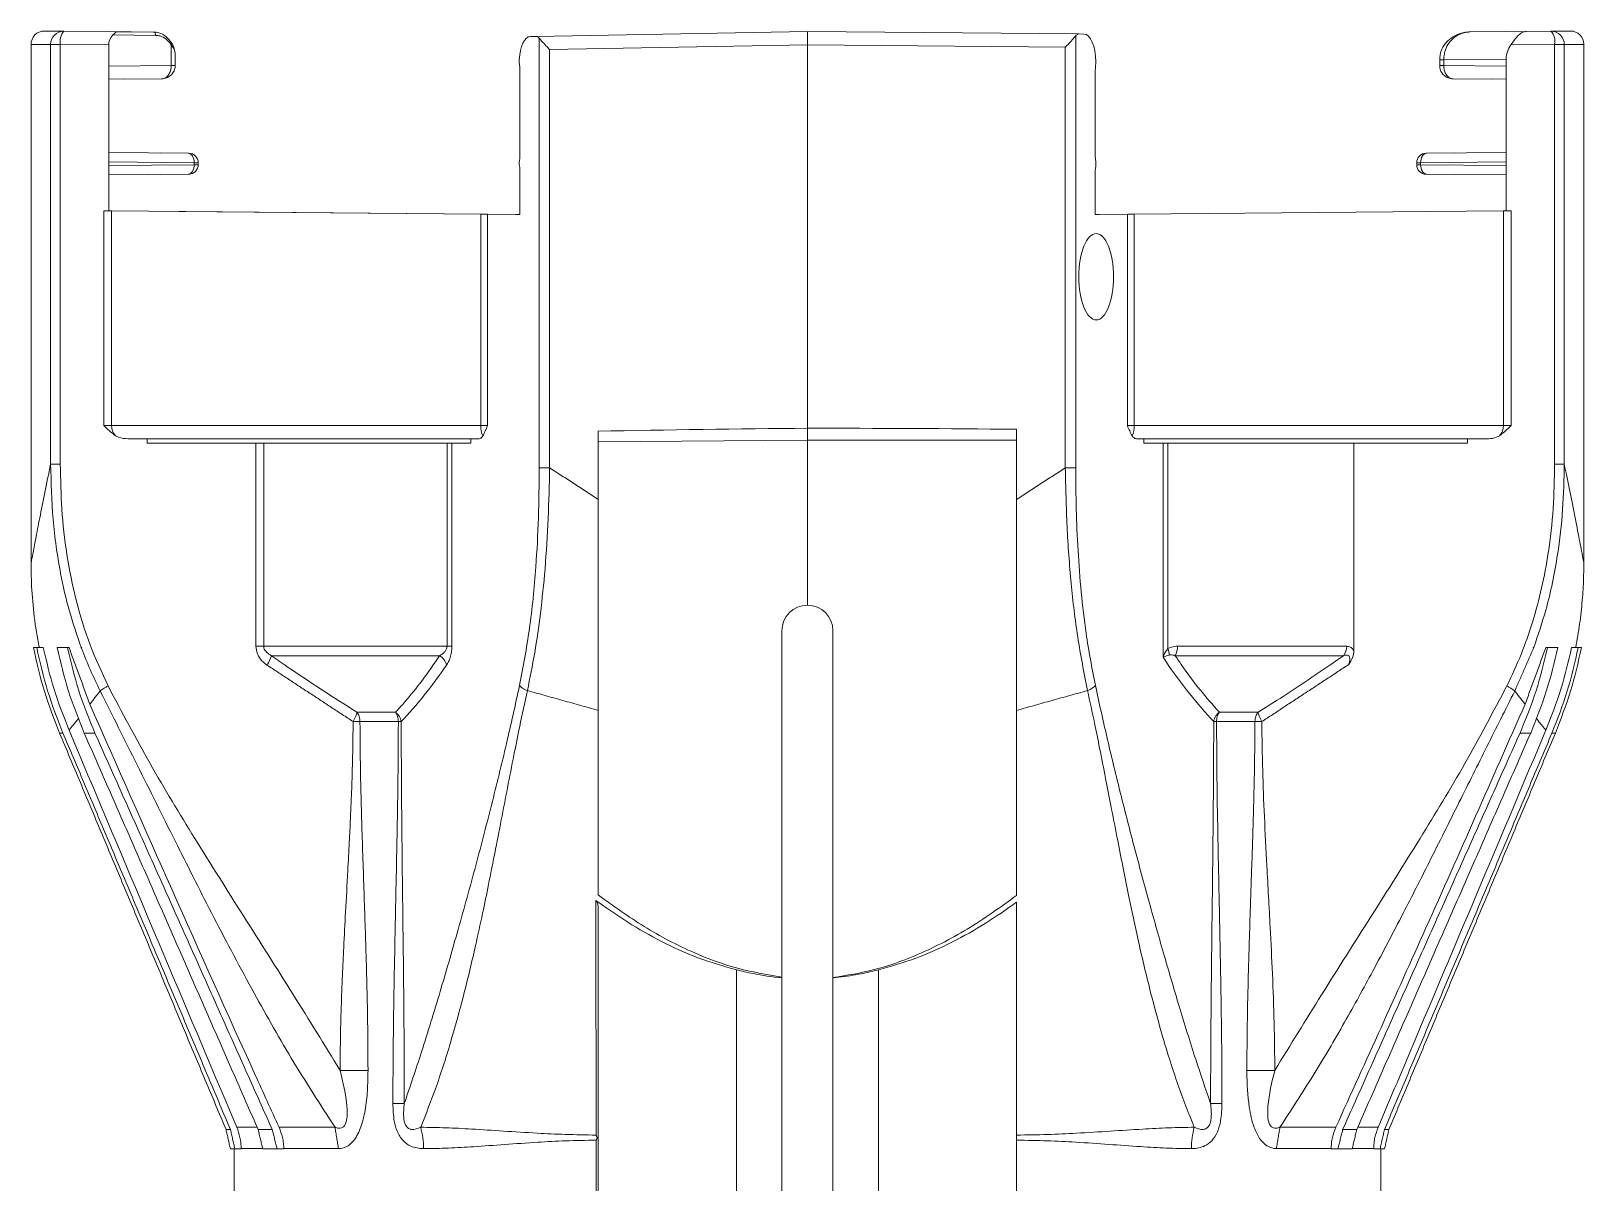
# Model space of a CAD drawing. Extents: x 12.1 to 108.7, y 1 to 80.4.
# Drawn here: x 44.21 to 51.21, y 15.17 to 20.36 of the extents above; entities that cross this region are included whole.
import ezdxf

# ---------------------------------------------------------------- set-up
doc = ezdxf.new("R2010")
doc.units = 0
doc.header["$MEASUREMENT"] = 0
doc.linetypes.add('SLD-Solid', pattern=[0])
doc.layers.add('OBJECT', color=7, linetype='CONTINUOUS')

msp = doc.modelspace()

# ---------------------------------------------------------------- linework, layer by layer
at = {"layer": 'OBJECT', "linetype": 'SLD-Solid', "lineweight": 15}
for p, q in [((44.2952, 20.3031), (44.2068, 20.3038)), ((44.2673, 20.3638), (44.355, 20.363)), ((44.3387, 20.3031), (44.2952, 20.3031)), ((44.2952, 18.4114), (44.2952, 20.3031)), ((44.3387, 18.4114), (44.3387, 20.3031)), ((44.5568, 20.3011), (44.3387, 20.3031)), ((44.355, 20.363), (44.5958, 20.3609)), ((44.5568, 20.3011), (44.5568, 20.206)), ((44.5579, 20.3613), (44.759, 20.3595)), ((44.7685, 20.3445), (44.5761, 20.3462)), ((44.5958, 20.3609), (44.759, 20.3595)), ((44.8387, 20.2084), (44.8387, 20.302)), ((46.4577, 20.3395), (46.4844, 20.34)), ((46.4844, 20.34), (47.7068, 20.3613)), ((46.4975, 18.3948), (46.4975, 20.332)), ((47.7068, 20.3013), (46.5445, 20.2811)), ((47.7068, 20.3613), (48.9293, 20.3506)), ((48.8692, 20.2912), (47.7068, 20.3013)), ((47.7068, 20.3013), (47.7068, 20.3013)), ((47.7068, 20.3013), (47.7068, 19.4862)), ((48.9161, 18.3948), (48.9161, 20.3425)), ((48.9293, 20.3506), (48.9534, 20.3504)), ((50.6936, 20.3599), (50.9467, 20.3621)), ((50.6936, 20.3599), (50.8557, 20.3613)), ((51.075, 20.3031), (50.8778, 20.3013)), ((50.9467, 20.3621), (51.0586, 20.363)), ((51.0586, 20.363), (51.1463, 20.3638)), ((51.075, 18.4114), (51.075, 20.3031)), ((51.1185, 20.3031), (51.075, 20.3031)), ((51.2068, 20.3038), (51.1185, 20.3031)), ((51.1185, 18.4114), (51.1185, 20.3031)), ((46.5445, 18.3948), (46.5445, 20.2811)), ((48.8692, 18.3948), (48.8692, 20.2912)), ((50.575, 20.2345), (50.5569, 20.2345)), ((50.5597, 20.2345), (50.5597, 20.2347)), ((50.8568, 20.237), (50.575, 20.2345)), ((50.575, 20.2084), (50.575, 20.2345)), ((50.8568, 20.237), (50.8568, 20.206)), ((44.5568, 20.206), (44.8387, 20.2084)), ((44.5568, 20.206), (44.5568, 19.5528)), ((44.8387, 20.2084), (44.8568, 20.2084)), ((46.4104, 19.786), (46.4104, 20.2008)), ((49.0033, 20.1889), (49.0033, 19.7972)), ((49.0061, 20.2258), (49.0061, 20.2165)), ((50.5569, 20.2084), (50.575, 20.2084)), ((50.575, 20.2084), (50.8568, 20.206)), ((50.8568, 20.206), (50.8568, 19.5528)), ((44.7955, 20.1484), (44.5568, 20.1463)), ((44.7955, 20.1484), (44.6223, 20.1469)), ((50.8568, 20.1463), (50.6181, 20.1484)), ((50.7913, 20.1469), (50.6181, 20.1484)), ((44.5568, 19.8163), (44.9154, 19.8132)), ((44.9175, 19.8131), (44.7892, 19.8143)), ((44.9154, 19.8132), (44.9179, 19.8131)), ((50.4958, 19.8131), (50.4983, 19.8132)), ((50.4983, 19.8132), (50.8568, 19.8163)), ((50.4983, 19.8132), (50.6244, 19.8143)), ((44.9426, 19.7702), (44.5568, 19.7735)), ((44.5568, 19.758), (44.9426, 19.7614)), ((44.9426, 19.7702), (44.9426, 19.7614)), ((44.9605, 19.7701), (44.9426, 19.7702)), ((44.9426, 19.7614), (44.9605, 19.7614)), ((46.4075, 19.7682), (46.4075, 19.7651)), ((46.4104, 19.7473), (46.4104, 19.5366)), ((49.0061, 19.7794), (49.0061, 19.754)), ((50.471, 19.7702), (50.4532, 19.7701)), ((50.4532, 19.7614), (50.471, 19.7614)), ((50.8568, 19.7735), (50.471, 19.7702)), ((50.471, 19.7702), (50.471, 19.7614)), ((50.471, 19.7614), (50.8568, 19.758)), ((44.9154, 19.7184), (44.5568, 19.7153)), ((44.9154, 19.7184), (44.7892, 19.7173)), ((44.9179, 19.7184), (44.9154, 19.7184)), ((49.0033, 19.5366), (49.0033, 19.7361)), ((50.4983, 19.7184), (50.4958, 19.7184)), ((50.4961, 19.7184), (50.6244, 19.7173)), ((50.8568, 19.7153), (50.4983, 19.7184)), ((44.5343, 18.5853), (44.5343, 19.553)), ((44.5692, 19.5527), (44.5343, 19.553)), ((44.5692, 19.5527), (44.5692, 18.5853)), ((44.5692, 19.5527), (46.2338, 19.5381)), ((44.8737, 19.55), (46.4104, 19.5366)), ((46.2338, 18.5853), (46.2338, 19.5381)), ((46.2645, 19.5379), (46.2338, 19.5381)), ((46.2645, 19.5379), (46.2645, 18.5853)), ((46.2645, 19.5379), (46.4104, 19.5366)), ((46.3925, 19.5368), (46.4104, 19.5366)), ((49.0033, 19.5366), (49.1491, 19.5379)), ((49.0211, 19.5368), (49.0033, 19.5366)), ((49.1798, 19.5381), (49.1491, 19.5379)), ((49.1491, 18.5853), (49.1491, 19.5379)), ((50.8445, 19.5527), (49.1798, 19.5381)), ((49.1798, 19.5381), (49.1798, 18.5853)), ((50.8793, 19.553), (50.8445, 19.5527)), ((50.8445, 18.5853), (50.8445, 19.5527)), ((50.8793, 19.553), (50.8793, 18.5853)), ((47.7068, 19.4862), (47.7068, 19.0262)), ((47.7068, 19.0262), (47.7068, 18.5731)), ((44.5343, 18.5853), (44.5692, 18.5853)), ((44.5692, 18.5853), (46.2338, 18.5853)), ((46.2338, 18.5853), (46.2645, 18.5853)), ((46.7638, 18.2524), (46.7638, 18.5599)), ((47.7068, 18.5192), (47.7068, 18.5731)), ((48.6498, 18.2524), (48.6498, 18.5682)), ((49.1491, 18.5853), (49.1798, 18.5853)), ((49.1798, 18.5853), (50.8445, 18.5853)), ((50.8445, 18.5853), (50.8793, 18.5853)), ((46.223, 18.5253), (44.643, 18.5253)), ((44.7308, 18.5057), (44.7308, 18.5253)), ((45.2205, 18.5057), (44.7308, 18.5057)), ((45.2205, 17.5901), (45.2205, 18.5057)), ((45.2205, 18.5057), (45.2558, 18.5057)), ((45.2558, 18.5057), (45.2558, 17.5901)), ((46.0821, 18.5057), (45.2558, 18.5057)), ((46.0821, 17.5901), (46.0821, 18.5057)), ((46.0821, 18.5057), (46.1038, 18.5057)), ((46.1038, 18.5057), (46.1038, 17.5901)), ((46.1898, 18.5057), (46.1038, 18.5057)), ((46.1898, 18.5253), (46.1898, 18.5057)), ((47.7068, 18.5192), (46.7638, 18.5117)), ((48.6498, 18.5198), (47.7068, 18.5191)), ((47.7068, 17.7753), (47.7068, 18.5192)), ((50.7707, 18.5253), (49.1906, 18.5253)), ((49.2238, 18.5253), (49.2238, 18.5057)), ((49.3098, 18.5057), (49.2238, 18.5057)), ((49.3098, 17.5404), (49.3098, 18.5057)), ((49.3316, 18.5057), (49.3098, 18.5057)), ((49.3316, 18.5057), (49.3316, 17.5798)), ((50.1701, 18.5057), (49.3316, 18.5057)), ((50.1701, 18.5057), (50.1701, 17.5696)), ((50.6828, 18.5057), (50.1701, 18.5057)), ((50.6828, 18.5057), (50.6828, 18.5253)), ((44.2952, 18.4114), (44.3387, 18.4114)), ((51.075, 18.4114), (51.1185, 18.4114)), ((46.4975, 18.3948), (46.5445, 18.3948)), ((48.8692, 18.3948), (48.9161, 18.3948)), ((47.5918, 16.0989), (47.5918, 17.6603)), ((47.8218, 16.0965), (47.8218, 17.6603)), ((44.2176, 17.5842), (44.2325, 17.5842)), ((44.2618, 17.5842), (44.2325, 17.5842)), ((44.3249, 17.5842), (44.3712, 17.5842)), ((44.3781, 17.5842), (44.3712, 17.5842)), ((45.2558, 17.5901), (45.2205, 17.5901)), ((45.2558, 17.5901), (46.0821, 17.5901)), ((46.1038, 17.5901), (46.0821, 17.5901)), ((49.375, 17.5901), (50.1381, 17.5901)), ((51.0355, 17.5842), (51.0424, 17.5842)), ((51.0888, 17.5842), (51.0424, 17.5842)), ((51.1518, 17.5842), (51.1812, 17.5842)), ((51.1961, 17.5842), (51.1812, 17.5842)), ((46.0488, 17.5477), (45.2904, 17.5477)), ((50.1233, 17.5477), (49.3648, 17.5477)), ((45.6759, 17.2929), (45.85, 17.2929)), ((49.5636, 17.2929), (49.7378, 17.2929)), ((45.8626, 17.2504), (45.6896, 17.2504)), ((49.7241, 17.2504), (49.5511, 17.2504)), ((44.3508, 17.1989), (44.3353, 17.1989)), ((44.4946, 17.1989), (44.4465, 17.1989)), ((50.919, 17.1989), (50.9671, 17.1989)), ((51.0629, 17.1989), (51.0783, 17.1989)), ((46.7638, 16.4085), (46.7638, 10.695)), ((48.6498, 16.4361), (48.6498, 10.7019)), ((47.3869, 16.1315), (47.3869, 16.1032)), ((47.3869, 16.1032), (47.3869, 13.6787)), ((48.0268, 16.1315), (48.0268, 16.1033)), ((48.0268, 16.1033), (48.0268, 13.6151)), ((47.5918, 13.7613), (47.5918, 16.0947)), ((47.8218, 13.7434), (47.8218, 16.0947)), ((45.1057, 15.4109), (45.0858, 15.4109)), ((45.2942, 15.4109), (45.2305, 15.4109)), ((50.1195, 15.4109), (50.1831, 15.4109)), ((50.3079, 15.4109), (50.3278, 15.4109)), ((46.7543, 10.2513), (46.7543, 15.3632)), ((45.1255, 15.3242), (45.1054, 15.3242)), ((45.1537, 15.3242), (45.1255, 15.3242)), ((45.1537, 15.3242), (45.1537, 15.3251)), ((45.3155, 15.3242), (45.2512, 15.3242)), ((45.346, 15.3242), (45.3155, 15.3242)), ((45.346, 15.3242), (45.346, 15.3251)), ((50.0676, 15.3242), (50.0676, 15.3251)), ((50.0676, 15.3242), (50.0982, 15.3242)), ((50.0982, 15.3242), (50.1624, 15.3242)), ((50.2599, 15.3242), (50.2599, 15.3251)), ((50.2599, 15.3242), (50.2881, 15.3242)), ((50.2881, 15.3242), (50.3082, 15.3242))]:
    msp.add_line(p, q, dxfattribs=at)
at = {"layer": 'OBJECT', "linetype": 'SLD-Solid', "lineweight": 15, "flags": 128}
for points in [[(44.759, 20.3595), (44.7609, 20.3592), (44.7627, 20.3584), (44.7643, 20.357), (44.7657, 20.3551), (44.7669, 20.3528), (44.7678, 20.3502), (44.7683, 20.3474), (44.7685, 20.3445)], [(44.8402, 20.3112), (44.8412, 20.3107), (44.8418, 20.3099), (44.8421, 20.3089), (44.8421, 20.3078), (44.8417, 20.3065), (44.841, 20.3051), (44.84, 20.3036), (44.8387, 20.302)], [(44.9426, 19.7702), (44.9421, 19.7785), (44.9406, 19.7866), (44.9381, 19.794), (44.9347, 19.8005), (44.9306, 19.8058), (44.9259, 19.8098), (44.9207, 19.8123), (44.9154, 19.8132)], [(50.4983, 19.8132), (50.4929, 19.8123), (50.4878, 19.8098), (50.483, 19.8058), (50.4789, 19.8005), (50.4755, 19.794), (50.473, 19.7866), (50.4715, 19.7785), (50.471, 19.7702)], [(44.9154, 19.7184), (44.9207, 19.7193), (44.9259, 19.7218), (44.9306, 19.7257), (44.9347, 19.7311), (44.9381, 19.7376), (44.9406, 19.745), (44.9421, 19.7531), (44.9426, 19.7614)], [(50.471, 19.7614), (50.4715, 19.7531), (50.473, 19.745), (50.4755, 19.7376), (50.4789, 19.7311), (50.483, 19.7257), (50.4878, 19.7218), (50.4929, 19.7193), (50.4983, 19.7184)]]:
    msp.add_lwpolyline(points, dxfattribs=at)
at = {"layer": 'OBJECT', "linetype": 'SLD-Solid', "lineweight": 15}
for centre, radius, start, end in [((44.2668, 20.3038), 0.06, 89.5, 180.70829), ((44.3549, 20.3034), 0.0597, 89.82366, 180.30721), ((44.4077, 20.3165), 0.0703, 138.47918, 191.00641), ((51.006, 20.3165), 0.0703, 348.99359, 41.52082), ((51.0588, 20.3034), 0.0597, 359.69279, 90.17634), ((51.1468, 20.3038), 0.06, 0.71637, 90.5), ((50.571, 19.1722), 1.0626, 89.78748, 90.76293), ((50.5591, 20.2815), 0.0468, 267.32954, 270.80968), ((44.8426, 21.2867), 1.0785, 269.79264, 270.75382), ((50.5711, 21.2843), 1.0761, 269.24481, 270.20814), ((44.9175, 19.7701), 0.043, 0.3368, 89.5), ((50.4962, 19.7701), 0.043, 90.5, 180.3396), ((44.9175, 19.7614), 0.043, 270.5, 0.3396), ((50.4962, 19.7614), 0.043, 180.3368, 269.5), ((44.6341, 18.5843), 0.0649, 179.1383, 223.60788), ((46.3399, 18.5821), 0.1062, 178.3051, 204.43663), ((49.0737, 18.5821), 0.1062, 335.56337, 1.6949), ((50.7796, 18.5843), 0.0649, 316.39212, 0.8617), ((47.7068, 17.6603), 0.115, 90, 180), ((47.7068, 17.6603), 0.115, 0, 90), ((49.2585, 17.5483), 0.0796, 1.64445, 23.31151), ((49.2888, 17.5884), 0.0862, 331.82807, 1.14287), ((50.0722, 17.5894), 0.0659, 320.74827, 0.64222), ((45.1673, 17.5799), 0.1272, 324.08875, 345.35073), ((46.0148, 17.4902), 0.0668, 13.0266, 59.37148)]:
    msp.add_arc(centre, radius, start, end, dxfattribs=at)
for centre, major_axis, ratio, start_param, end_param in [((44.6132, 20.3008), (-0.0029, 0.0599), 0.94, 0.667549, 1.520023), ((46.4584, 20.2195), (-0.0004, 0.12), 0.424231, 0.006081, 1.442655), ((48.9531, 20.2254), (0.0002, 0.125), 0.424265, 4.716067, 6.280145), ((51.0041, 20.2376), (0.1472, 0.0021), 0.848877, 2.589453, 3.129441), ((48.9807, 20.2162), (0.0001, 0.06), 0.424254, 4.2408, 4.717586), ((47.7068, 17.8732), (8, 0.0706), 0.087482, 1.570024, 1.688174), ((47.7068, 17.8732), (8, 0), 0.087489, 1.452647, 1.570796)]:
    msp.add_ellipse(centre, major_axis=major_axis, ratio=ratio, start_param=start_param, end_param=end_param, dxfattribs=at)
msp.add_ellipse((49.0084, 19.2562), major_axis=(0, 0.1947), ratio=0.402109, dxfattribs=at)
for points, degree in [([(44.2068, 20.3038), (44.2068, 17.9656)], 1), ([(51.2068, 17.9656), (51.2068, 20.3038)], 1), ([(44.8568, 20.2084), (44.8568, 20.2556)], 1), ([(50.5569, 20.2345), (50.5569, 20.2084)], 1), ([(50.575, 20.2349), (50.575, 20.2345)], 1), ([(44.8387, 20.2083), (44.8387, 20.2084)], 1), ([(44.8567, 20.2084), (44.8567, 20.2084)], 1), ([(50.5571, 20.2084), (50.5571, 20.2083)], 1), ([(50.575, 20.2084), (50.575, 20.2083)], 1), ([(44.9605, 19.7614), (44.9605, 19.7701)], 1), ([(50.4532, 19.7701), (50.4532, 19.7614)], 1), ([(46.5445, 18.3948), (46.7638, 18.2524)], 1), ([(48.6498, 18.2524), (48.8692, 18.3948)], 1), ([(44.207, 17.9651), (44.2071, 17.9656)], 1), ([(51.2066, 17.9651), (51.2065, 17.9656)], 1), ([(44.25, 17.5842), (44.2618, 17.5842)], 1), ([(44.3781, 17.5842), (44.4717, 17.3287)], 1), ([(44.4308, 17.5849), (44.4325, 17.5849)], 1), ([(44.4332, 17.5832), (44.4308, 17.5849)], 1), ([(44.4325, 17.5849), (44.4353, 17.5849)], 1), ([(50.9805, 17.5832), (50.8954, 17.3883)], 1), ([(51.0355, 17.5842), (50.9419, 17.3287)], 1), ([(50.9784, 17.5849), (50.9811, 17.5849)], 1), ([(50.9829, 17.5849), (50.9805, 17.5832)], 1), ([(50.9811, 17.5849), (50.9829, 17.5849)], 1), ([(51.1637, 17.5842), (51.1518, 17.5842)], 1), ([(45.6585, 17.2505), (45.2703, 17.5053)], 1), ([(50.1468, 17.5078), (49.7552, 17.2505)], 1), ([(44.5182, 17.3883), (44.4717, 17.3287)], 1), ([(44.5539, 17.4114), (44.5498, 17.4091), (44.5415, 17.4046), (44.5312, 17.3982), (44.5229, 17.3925), (44.5198, 17.3897), (44.5182, 17.3883)], 3), ([(46.4443, 17.3904), (46.4403, 17.3919), (46.4323, 17.3949), (46.4223, 17.4006), (46.414, 17.4069), (46.4107, 17.4113), (46.409, 17.4135)], 3), ([(46.7638, 17.3011), (46.4443, 17.3904)], 1), ([(48.9694, 17.3904), (48.6498, 17.3011)], 1), ([(49.0047, 17.4135), (49.003, 17.4113), (48.9996, 17.4069), (48.9913, 17.4006), (48.9813, 17.3949), (48.9734, 17.3919), (48.9694, 17.3904)], 3), ([(50.8954, 17.3883), (50.8939, 17.3897), (50.8908, 17.3925), (50.8825, 17.3982), (50.8721, 17.4046), (50.8639, 17.4091), (50.8597, 17.4114)], 3), ([(50.9419, 17.3287), (50.8954, 17.3883)], 1), ([(45.6585, 17.2505), (45.6608, 17.2546), (45.6653, 17.2629), (45.6705, 17.2746), (45.6743, 17.2851), (45.6753, 17.2903), (45.6758, 17.2929)], 3), ([(45.6896, 17.2504), (45.6894, 17.2544), (45.6891, 17.2622), (45.6863, 17.2735), (45.682, 17.2841), (45.6779, 17.2899), (45.6759, 17.2929)], 3), ([(45.8626, 17.2504), (45.8624, 17.2544), (45.8621, 17.2622), (45.8595, 17.2735), (45.8556, 17.2841), (45.8519, 17.2899), (45.85, 17.2929)], 3), ([(45.8755, 17.2504), (45.8746, 17.2545), (45.873, 17.2625), (45.8674, 17.2739), (45.8598, 17.2844), (45.8533, 17.2901), (45.8501, 17.2929)], 3), ([(49.5636, 17.2929), (49.5603, 17.2901), (49.5538, 17.2844), (49.5463, 17.2739), (49.5406, 17.2625), (49.539, 17.2545), (49.5382, 17.2504)], 3), ([(49.5636, 17.2929), (49.5617, 17.2899), (49.558, 17.2841), (49.5541, 17.2735), (49.5515, 17.2622), (49.5512, 17.2544), (49.5511, 17.2504)], 3), ([(49.7378, 17.2929), (49.7357, 17.2899), (49.7316, 17.2841), (49.7274, 17.2735), (49.7246, 17.2622), (49.7242, 17.2544), (49.7241, 17.2504)], 3), ([(49.7379, 17.2929), (49.7383, 17.2903), (49.7393, 17.2851), (49.7431, 17.2746), (49.7483, 17.2629), (49.7529, 17.2546), (49.7551, 17.2505)], 3), ([(45.0858, 15.4109), (44.3353, 17.1989)], 1), ([(44.3508, 17.1989), (45.1057, 15.4109)], 1), ([(45.2305, 15.4109), (44.4465, 17.1989)], 1), ([(44.4946, 17.1989), (45.2942, 15.4109)], 1), ([(50.919, 17.1989), (50.1195, 15.4109)], 1), ([(50.1831, 15.4109), (50.9671, 17.1989)], 1), ([(51.0629, 17.1989), (50.3079, 15.4109)], 1), ([(50.3278, 15.4109), (51.0783, 17.1989)], 1), ([(47.5918, 16.0989), (47.5918, 16.0947)], 1), ([(47.8218, 16.0965), (47.8218, 16.0947)], 1), ([(45.6002, 15.6781), (45.6242, 15.6781), (45.6722, 15.6781), (45.7079, 15.6781), (45.7258, 15.6781)], 3), ([(49.8135, 15.6781), (49.7895, 15.6781), (49.7414, 15.6781), (49.7057, 15.6781), (49.6879, 15.6781)], 3), ([(49.5243, 15.5283), (49.5309, 15.5283), (49.5442, 15.5283), (49.5651, 15.5283), (49.5755, 15.5283)], 3), ([(45.1054, 15.3242), (45.0858, 15.4109)], 1), ([(45.1057, 15.4109), (45.1255, 15.3242)], 1), ([(45.2512, 15.3242), (45.2305, 15.4109)], 1), ([(45.2942, 15.4109), (45.3155, 15.3242)], 1), ([(45.3248, 15.4216), (45.3614, 15.4216), (45.4344, 15.4216), (45.5295, 15.4216), (45.577, 15.4216)], 3), ([(45.577, 15.4216), (45.5929, 15.3251)], 1), ([(45.9633, 15.4216), (45.967, 15.406), (45.9746, 15.3748), (45.9757, 15.3417), (45.9762, 15.3251)], 3), ([(49.8366, 15.4216), (49.8208, 15.3251)], 1), ([(49.8366, 15.4216), (49.8841, 15.4216), (49.9792, 15.4216), (50.0523, 15.4216), (50.0888, 15.4216)], 3), ([(50.1195, 15.4109), (50.0982, 15.3242)], 1), ([(50.1624, 15.3242), (50.1831, 15.4109)], 1), ([(50.3079, 15.4109), (50.2881, 15.3242)], 1), ([(50.3082, 15.3242), (50.3278, 15.4109)], 1), ([(46.7591, 15.3746), (46.7539, 15.3864)], 1), ([(46.7543, 15.3632), (46.7591, 15.3746)], 1), ([(45.1218, 15.3242), (45.1218, 10.4113)], 1), ([(45.5929, 15.3251), (45.5465, 15.3251), (45.4536, 15.3251), (45.3819, 15.3251), (45.346, 15.3251)], 3), ([(50.0676, 15.3251), (50.0317, 15.3251), (49.96, 15.3251), (49.8672, 15.3251), (49.8208, 15.3251)], 3), ([(50.2918, 10.3887), (50.2918, 15.3242)], 1)]:
    msp.add_open_spline(points, degree=degree, dxfattribs=at)
for points, knots in [([(44.5958, 20.3609), (44.5958, 20.3609), (44.5942, 20.361), (44.5907, 20.3598), (44.5849, 20.3549), (44.579, 20.349), (44.5761, 20.3462)], [0, 0, 0, 0, 0.008154, 0.301729, 0.658811, 1, 1, 1, 1]), ([(44.759, 20.3595), (44.767, 20.3588), (44.7869, 20.3569), (44.8164, 20.3416), (44.8326, 20.321), (44.8402, 20.3112)], [0, 0, 0, 0, 0.2593023, 0.647678, 1, 1, 1, 1]), ([(44.8387, 20.302), (44.8315, 20.3112), (44.8172, 20.3295), (44.7916, 20.3424), (44.775, 20.3439), (44.7685, 20.3445)], [0, 0, 0, 0, 0.376298, 0.751999, 1, 1, 1, 1]), ([(44.8566, 20.2556), (44.8567, 20.2561), (44.8574, 20.266), (44.8534, 20.2824), (44.8429, 20.2963), (44.8387, 20.302)], [0, 0, 0, 0, 0.028847, 0.603398, 1, 1, 1, 1]), ([(44.8402, 20.3112), (44.8458, 20.3019), (44.8529, 20.2902), (44.8528, 20.2771), (44.8528, 20.2743)], [0, 0, 0, 0, 0.790124, 1, 1, 1, 1]), ([(46.4975, 20.332), (46.4939, 20.3356), (46.4896, 20.3398), (46.4851, 20.3399), (46.4844, 20.34)], [0, 0, 0, 0, 0.846536, 1, 1, 1, 1]), ([(46.5445, 20.2811), (46.5444, 20.2812), (46.5388, 20.2868), (46.526, 20.2997), (46.5088, 20.3181), (46.501, 20.3278), (46.4975, 20.332)], [0, 0, 0, 0, 0.003827, 0.294529, 0.692404, 1, 1, 1, 1]), ([(47.7068, 20.3613), (47.7068, 20.3606), (47.7068, 20.3593), (47.7068, 20.349), (47.7068, 20.3337), (47.7068, 20.3169), (47.7068, 20.3057), (47.7068, 20.3013)], [0, 0, 0, 0, 0.214653, 0.429306, 0.643974, 0.858672, 1, 1, 1, 1]), ([(47.7068, 20.3013), (47.7068, 20.308), (47.7068, 20.3215), (47.7068, 20.3395), (47.7068, 20.353), (47.7068, 20.3599), (47.7068, 20.3606), (47.7068, 20.3609)], [0, 0, 0, 0, 0.22346, 0.446921, 0.670377, 0.893826, 1, 1, 1, 1]), ([(48.9161, 20.3425), (48.9127, 20.3382), (48.9048, 20.3284), (48.8876, 20.3099), (48.8748, 20.2969), (48.8692, 20.2913), (48.8692, 20.2912)], [0, 0, 0, 0, 0.307481, 0.706595, 0.996186, 1, 1, 1, 1]), ([(48.9293, 20.3506), (48.9254, 20.3497), (48.9208, 20.3485), (48.9168, 20.3433), (48.9161, 20.3425)], [0, 0, 0, 0, 0.8414636, 1, 1, 1, 1]), ([(50.6936, 20.3599), (50.6844, 20.3593), (50.6605, 20.3578), (50.6254, 20.345), (50.5927, 20.3215), (50.5703, 20.2918), (50.5579, 20.2617), (50.5581, 20.2422), (50.5582, 20.2347)], [0, 0, 0, 0, 0.135915, 0.353458, 0.540284, 0.718812, 0.892323, 1, 1, 1, 1]), ([(50.6936, 20.3599), (50.6934, 20.3599), (50.6933, 20.3599), (50.693, 20.3599), (50.6927, 20.3599), (50.692, 20.3598), (50.6905, 20.3598), (50.6873, 20.3597), (50.6809, 20.3592), (50.6674, 20.3571), (50.6441, 20.3497), (50.6165, 20.332), (50.5932, 20.304), (50.5779, 20.2712), (50.576, 20.2471), (50.575, 20.2349)], [0, 0, 0, 0, 0.002247, 0.002608, 0.003644, 0.007342, 0.014794, 0.029819, 0.060193, 0.122326, 0.256905, 0.463292, 0.644782, 0.820094, 1, 1, 1, 1]), ([(50.8778, 20.3013), (50.8835, 20.3094), (50.8951, 20.3261), (50.9126, 20.3466), (50.9297, 20.3592), (50.9413, 20.362), (50.9466, 20.3621), (50.9467, 20.3621)], [0, 0, 0, 0, 0.235489, 0.484584, 0.76263, 0.996053, 1, 1, 1, 1]), ([(46.4079, 20.2347), (46.4078, 20.2285), (46.4076, 20.2167), (46.4094, 20.2059), (46.4104, 20.2008)], [0, 0, 0, 0, 0.517588, 1, 1, 1, 1]), ([(44.7955, 20.1484), (44.8027, 20.1491), (44.8173, 20.1507), (44.8365, 20.1622), (44.85, 20.1789), (44.8568, 20.1954), (44.8561, 20.2054), (44.8559, 20.2083)], [0, 0, 0, 0, 0.228095, 0.459975, 0.684907, 0.907433, 1, 1, 1, 1]), ([(44.7955, 20.1484), (44.7956, 20.1484), (44.7988, 20.1484), (44.8069, 20.1497), (44.8189, 20.1566), (44.8299, 20.1703), (44.8373, 20.1881), (44.8382, 20.2015), (44.8387, 20.2083)], [0, 0, 0, 0, 0.003386, 0.141247, 0.357284, 0.571953, 0.785965, 1, 1, 1, 1]), ([(50.558, 20.2083), (50.5577, 20.2048), (50.5571, 20.1941), (50.5644, 20.1778), (50.5774, 20.1623), (50.5958, 20.151), (50.6102, 20.1493), (50.6181, 20.1484)], [0, 0, 0, 0, 0.11263, 0.334576, 0.5427, 0.751438, 1, 1, 1, 1]), ([(50.575, 20.2083), (50.5754, 20.2015), (50.5764, 20.1881), (50.5838, 20.1703), (50.5947, 20.1566), (50.6068, 20.1497), (50.6148, 20.1484), (50.618, 20.1484), (50.6181, 20.1484)], [0, 0, 0, 0, 0.214035, 0.428047, 0.642716, 0.858753, 0.996614, 1, 1, 1, 1]), ([(46.4104, 19.786), (46.4097, 19.7838), (46.4083, 19.7792), (46.4076, 19.7726), (46.4075, 19.769), (46.4075, 19.7682)], [0, 0, 0, 0, 0.4419364, 0.8852198, 1, 1, 1, 1]), ([(46.4075, 19.7651), (46.4076, 19.7624), (46.4078, 19.7568), (46.4091, 19.7509), (46.4101, 19.7481), (46.4104, 19.7473)], [0, 0, 0, 0, 0.418069, 0.83536, 1, 1, 1, 1]), ([(49.0061, 19.7794), (49.006, 19.7822), (49.0058, 19.7877), (49.0045, 19.7936), (49.0036, 19.7964), (49.0033, 19.7972)], [0, 0, 0, 0, 0.418553, 0.836299, 1, 1, 1, 1]), ([(49.0033, 19.7361), (49.004, 19.7384), (49.0054, 19.743), (49.0061, 19.7495), (49.0061, 19.7532), (49.0061, 19.754)], [0, 0, 0, 0, 0.44305, 0.887471, 1, 1, 1, 1]), ([(44.5871, 18.5395), (44.5689, 18.5539), (44.5506, 18.5684), (44.5344, 18.5852), (44.5343, 18.5853)], [0, 0, 0, 0, 0.99569, 1, 1, 1, 1]), ([(46.2645, 18.5853), (46.2645, 18.5852), (46.258, 18.5678), (46.2506, 18.553), (46.2433, 18.5382)], [0, 0, 0, 0, 0.004156, 1, 1, 1, 1]), ([(49.1704, 18.5382), (49.163, 18.553), (49.1556, 18.5678), (49.1491, 18.5852), (49.1491, 18.5853)], [0, 0, 0, 0, 0.9958436, 1, 1, 1, 1]), ([(50.8793, 18.5853), (50.8793, 18.5852), (50.8631, 18.5684), (50.8448, 18.5539), (50.8266, 18.5395)], [0, 0, 0, 0, 0.00431, 1, 1, 1, 1]), ([(44.643, 18.5253), (44.6287, 18.5264), (44.6091, 18.528), (44.5918, 18.537), (44.5871, 18.5395)], [0, 0, 0, 0, 0.726495, 1, 1, 1, 1]), ([(46.2433, 18.5382), (46.2425, 18.5371), (46.2376, 18.5305), (46.2306, 18.5259), (46.2245, 18.5254), (46.223, 18.5253)], [0, 0, 0, 0, 0.126884, 0.783073, 1, 1, 1, 1]), ([(49.1906, 18.5253), (49.1854, 18.5264), (49.1783, 18.5278), (49.172, 18.5361), (49.1704, 18.5382)], [0, 0, 0, 0, 0.741139, 1, 1, 1, 1]), ([(50.8266, 18.5395), (50.8245, 18.5384), (50.8119, 18.5313), (50.7927, 18.5261), (50.7757, 18.5255), (50.7707, 18.5253)], [0, 0, 0, 0, 0.120565, 0.741875, 1, 1, 1, 1]), ([(44.2071, 17.9656), (44.2073, 17.9667), (44.2078, 17.9692), (44.2145, 18.0053), (44.2268, 18.0705), (44.2454, 18.1661), (44.268, 18.2802), (44.2861, 18.3676), (44.2952, 18.4114)], [0, 0, 0, 0, 0.126495, 0.277632, 0.457643, 0.640453, 0.819644, 1, 1, 1, 1]), ([(44.4325, 17.5849), (44.4139, 17.6393), (44.3766, 17.7485), (44.333, 17.9416), (44.3013, 18.163), (44.2972, 18.3284), (44.2952, 18.4114)], [0, 0, 0, 0, 0.2053137, 0.4121437, 0.7046199, 1, 1, 1, 1]), ([(44.3387, 18.4114), (44.34, 18.3435), (44.3426, 18.2072), (44.3659, 18.0019), (44.4073, 17.7971), (44.4677, 17.5976), (44.5256, 17.4726), (44.5539, 17.4114)], [0, 0, 0, 0, 0.1970597, 0.3953166, 0.5983089, 0.8034543, 1, 1, 1, 1]), ([(50.8597, 17.4114), (50.8818, 17.4582), (50.926, 17.5517), (50.9952, 17.7504), (51.0445, 17.971), (51.0711, 18.2104), (51.0737, 18.3443), (51.075, 18.4114)], [0, 0, 0, 0, 0.15088, 0.301779, 0.611807, 0.805286, 1, 1, 1, 1]), ([(51.1185, 18.4114), (51.117, 18.3433), (51.1142, 18.2067), (51.0887, 17.986), (51.0465, 17.7769), (51.0001, 17.6406), (50.9811, 17.5849)], [0, 0, 0, 0, 0.242263, 0.485939, 0.789784, 1, 1, 1, 1]), ([(51.1185, 18.4114), (51.1312, 18.3497), (51.1543, 18.2375), (51.18, 18.1062), (51.196, 18.0218), (51.2042, 17.9781), (51.2073, 17.9613), (51.2067, 17.9648), (51.2066, 17.9651)], [0, 0, 0, 0, 0.258439, 0.469941, 0.684727, 0.834376, 0.986341, 1, 1, 1, 1]), ([(46.409, 17.4135), (46.4249, 17.4974), (46.4573, 17.6677), (46.4824, 17.9259), (46.4956, 18.1699), (46.4969, 18.3196), (46.4975, 18.3948)], [0, 0, 0, 0, 0.2762007, 0.5603853, 0.779105, 1, 1, 1, 1]), ([(46.5445, 18.3948), (46.5429, 18.3187), (46.5396, 18.1659), (46.5256, 17.9457), (46.5049, 17.743), (46.4786, 17.5584), (46.4558, 17.4466), (46.4443, 17.3904)], [0, 0, 0, 0, 0.218089, 0.438109, 0.636555, 0.817195, 1, 1, 1, 1]), ([(48.9694, 17.3904), (48.9536, 17.4701), (48.923, 17.6244), (48.8938, 17.8755), (48.875, 18.1313), (48.8711, 18.3065), (48.8692, 18.3948)], [0, 0, 0, 0, 0.257109, 0.497626, 0.747109, 1, 1, 1, 1]), ([(48.9161, 18.3948), (48.9166, 18.3326), (48.9175, 18.208), (48.9256, 18.0204), (48.94, 17.8332), (48.9637, 17.6263), (48.9897, 17.4911), (49.0047, 17.4135)], [0, 0, 0, 0, 0.182552, 0.366177, 0.55406, 0.743888, 1, 1, 1, 1]), ([(46.7638, 17.3011), (46.7638, 17.3619), (46.7638, 17.484), (46.7638, 17.6764), (46.7638, 17.8749), (46.7638, 18.0681), (46.7638, 18.1943), (46.7638, 18.2524)], [0, 0, 0, 0, 0.201261, 0.404211, 0.61206, 0.821395, 1, 1, 1, 1]), ([(48.6498, 17.3011), (48.6498, 17.3619), (48.6498, 17.484), (48.6498, 17.6764), (48.6498, 17.8749), (48.6498, 18.0681), (48.6498, 18.1943), (48.6498, 18.2524)], [0, 0, 0, 0, 0.201261, 0.404211, 0.61206, 0.821395, 1, 1, 1, 1]), ([(44.2079, 17.9653), (44.2078, 17.9414), (44.2074, 17.8725), (44.2169, 17.7573), (44.2296, 17.6539), (44.2418, 17.5963), (44.2444, 17.5842)], [0, 0, 0, 0, 0.186468, 0.539295, 0.903062, 1, 1, 1, 1]), ([(51.1699, 17.5842), (51.1763, 17.6196), (51.1889, 17.6902), (51.2001, 17.7944), (51.206, 17.886), (51.2062, 17.9422), (51.2063, 17.9651)], [0, 0, 0, 0, 0.282132, 0.560556, 0.820226, 1, 1, 1, 1]), ([(44.3353, 17.1989), (44.311, 17.2613), (44.262, 17.3868), (44.2324, 17.5181), (44.2176, 17.5842)], [0, 0, 0, 0, 0.497472, 1, 1, 1, 1]), ([(44.2325, 17.5842), (44.2473, 17.5188), (44.2769, 17.3874), (44.3261, 17.262), (44.3508, 17.1989)], [0, 0, 0, 0, 0.497451, 1, 1, 1, 1]), ([(44.2618, 17.5842), (44.2766, 17.521), (44.3064, 17.3942), (44.3541, 17.2729), (44.378, 17.212)], [0, 0, 0, 0, 0.497708, 1, 1, 1, 1]), ([(44.4465, 17.1989), (44.4214, 17.2612), (44.3708, 17.3865), (44.3403, 17.518), (44.3249, 17.5842)], [0, 0, 0, 0, 0.49732, 1, 1, 1, 1]), ([(44.3712, 17.5842), (44.3866, 17.5187), (44.4176, 17.387), (44.4689, 17.2619), (44.4946, 17.1989)], [0, 0, 0, 0, 0.497243, 1, 1, 1, 1]), ([(44.4353, 17.5849), (44.4351, 17.5844), (44.4349, 17.5834), (44.4342, 17.5828), (44.4336, 17.5829), (44.4332, 17.5831), (44.4332, 17.5832)], [0, 0, 0, 0, 0.324532, 0.65174, 0.939499, 1, 1, 1, 1]), ([(44.5182, 17.3883), (44.4887, 17.4509), (44.4585, 17.5151), (44.4338, 17.5816), (44.4332, 17.5832)], [0, 0, 0, 0, 0.976244, 1, 1, 1, 1]), ([(45.2703, 17.5053), (45.26, 17.5137), (45.2418, 17.5286), (45.224, 17.5589), (45.2216, 17.5797), (45.2205, 17.5901)], [0, 0, 0, 0, 0.395304, 0.6969, 1, 1, 1, 1]), ([(45.2558, 17.5901), (45.2559, 17.588), (45.2563, 17.5815), (45.2607, 17.5718), (45.2717, 17.5584), (45.2826, 17.5521), (45.2904, 17.5477)], [0, 0, 0, 0, 0.1047703, 0.3101921, 0.5135895, 1, 1, 1, 1]), ([(46.0821, 17.5901), (46.0819, 17.5877), (46.0815, 17.5821), (46.0778, 17.5728), (46.0675, 17.5586), (46.0566, 17.5523), (46.0488, 17.5477)], [0, 0, 0, 0, 0.100787, 0.226046, 0.441281, 1, 1, 1, 1]), ([(46.1038, 17.5901), (46.1038, 17.5871), (46.1036, 17.5759), (46.101, 17.5557), (46.0933, 17.5278), (46.085, 17.5139), (46.0799, 17.5053)], [0, 0, 0, 0, 0.082276, 0.300825, 0.564048, 1, 1, 1, 1]), ([(49.3098, 17.5404), (49.3099, 17.5405), (49.3108, 17.5434), (49.3155, 17.5569), (49.3245, 17.5697), (49.3316, 17.5798)], [0, 0, 0, 0, 0.00854, 0.216282, 1, 1, 1, 1]), ([(49.3316, 17.5798), (49.3423, 17.5841), (49.3565, 17.5898), (49.3713, 17.5901), (49.375, 17.5901)], [0, 0, 0, 0, 0.747889, 1, 1, 1, 1]), ([(50.1381, 17.5901), (50.1435, 17.5895), (50.1543, 17.5882), (50.165, 17.5783), (50.1695, 17.5706), (50.1701, 17.5696)], [0, 0, 0, 0, 0.4620779, 0.9285927, 1, 1, 1, 1]), ([(51.0424, 17.5842), (51.027, 17.5187), (50.996, 17.387), (50.9448, 17.2619), (50.919, 17.1989)], [0, 0, 0, 0, 0.497243, 1, 1, 1, 1]), ([(50.9671, 17.1989), (50.9923, 17.2612), (51.0428, 17.3865), (51.0734, 17.518), (51.0888, 17.5842)], [0, 0, 0, 0, 0.49732, 1, 1, 1, 1]), ([(50.9805, 17.5832), (50.9802, 17.583), (50.9796, 17.5827), (50.9789, 17.5833), (50.9785, 17.5842), (50.9784, 17.5848), (50.9784, 17.5849)], [0, 0, 0, 0, 0.3217413, 0.6457117, 0.9317671, 1, 1, 1, 1]), ([(51.1518, 17.5842), (51.137, 17.521), (51.1072, 17.3942), (51.0595, 17.2729), (51.0356, 17.212)], [0, 0, 0, 0, 0.497708, 1, 1, 1, 1]), ([(51.1812, 17.5842), (51.1664, 17.5188), (51.1367, 17.3874), (51.0876, 17.262), (51.0629, 17.1989)], [0, 0, 0, 0, 0.497451, 1, 1, 1, 1]), ([(51.0783, 17.1989), (51.1027, 17.2613), (51.1516, 17.3868), (51.1812, 17.5181), (51.1961, 17.5842)], [0, 0, 0, 0, 0.497472, 1, 1, 1, 1]), ([(45.2904, 17.5477), (45.3141, 17.5311), (45.4403, 17.4427), (45.5702, 17.36), (45.6757, 17.2929)], [0, 0, 0, 0, 0.187713, 1, 1, 1, 1]), ([(45.8501, 17.2929), (45.8637, 17.3078), (45.9045, 17.3523), (45.9712, 17.4357), (46.0229, 17.5103), (46.0488, 17.5477)], [0, 0, 0, 0, 0.200477, 0.599739, 1, 1, 1, 1]), ([(46.0799, 17.5053), (46.0466, 17.4585), (45.98, 17.3649), (45.9103, 17.2886), (45.8755, 17.2504)], [0, 0, 0, 0, 0.499058, 1, 1, 1, 1]), ([(49.338, 17.5506), (49.3293, 17.548), (49.3182, 17.5447), (49.3112, 17.5412), (49.3099, 17.5405), (49.3098, 17.5404)], [0, 0, 0, 0, 0.787169, 0.9914728, 1, 1, 1, 1]), ([(49.5382, 17.2504), (49.5014, 17.2911), (49.4276, 17.3725), (49.3527, 17.4769), (49.3138, 17.5346), (49.3098, 17.5404)], [0, 0, 0, 0, 0.471988, 0.94626, 1, 1, 1, 1]), ([(49.3648, 17.5477), (49.3576, 17.5499), (49.3489, 17.5526), (49.3396, 17.5509), (49.338, 17.5506)], [0, 0, 0, 0, 0.828662, 1, 1, 1, 1]), ([(49.3648, 17.5477), (49.3738, 17.5345), (49.4105, 17.4807), (49.476, 17.3912), (49.5344, 17.3257), (49.5636, 17.2929)], [0, 0, 0, 0, 0.139447, 0.569082, 1, 1, 1, 1]), ([(49.7379, 17.2929), (49.771, 17.3135), (49.9017, 17.3948), (50.0286, 17.4823), (50.1233, 17.5477)], [0, 0, 0, 0, 0.253584, 1, 1, 1, 1]), ([(50.1468, 17.5078), (50.1483, 17.5125), (50.1509, 17.5208), (50.1521, 17.532), (50.1512, 17.5401), (50.1486, 17.5454), (50.1441, 17.5492), (50.1357, 17.5512), (50.1282, 17.5491), (50.1233, 17.5477)], [0, 0, 0, 0, 0.189068, 0.329895, 0.423311, 0.517383, 0.600453, 0.734946, 1, 1, 1, 1]), ([(50.1701, 17.5696), (50.1689, 17.5594), (50.1663, 17.537), (50.1538, 17.5178), (50.1469, 17.5079), (50.1468, 17.5078)], [0, 0, 0, 0, 0.454343, 0.993683, 1, 1, 1, 1]), ([(45.577, 15.4216), (45.5103, 15.5247), (45.3789, 15.728), (45.1959, 16.0527), (45.0231, 16.3804), (44.8528, 16.7181), (44.6868, 17.0526), (44.5739, 17.2774), (44.5182, 17.3883)], [0, 0, 0, 0, 0.166316, 0.327725, 0.500562, 0.66248, 0.833467, 1, 1, 1, 1]), ([(44.5539, 17.4114), (44.616, 17.2939), (44.7393, 17.0605), (44.9477, 16.7178), (45.1653, 16.3724), (45.3863, 16.0254), (45.53, 15.7921), (45.6002, 15.6781)], [0, 0, 0, 0, 0.1964703, 0.390239, 0.5940021, 0.8016156, 1, 1, 1, 1]), ([(45.8893, 15.5283), (45.9156, 15.6054), (45.9714, 15.7694), (46.0499, 16.0274), (46.1296, 16.3021), (46.2069, 16.582), (46.2812, 16.8666), (46.349, 17.1426), (46.3895, 17.3254), (46.409, 17.4135)], [0, 0, 0, 0, 0.133296, 0.283597, 0.425181, 0.577963, 0.728419, 0.869046, 1, 1, 1, 1]), ([(46.4443, 17.3904), (46.4326, 17.3365), (46.4116, 17.2396), (46.3822, 17.0935), (46.3546, 16.9533), (46.3262, 16.8055), (46.2978, 16.6598), (46.2699, 16.5191), (46.2414, 16.38), (46.2052, 16.2144), (46.1595, 16.0228), (46.1013, 15.8106), (46.037, 15.6082), (45.9873, 15.4825), (45.9633, 15.4216)], [0, 0, 0, 0, 0.078151, 0.140606, 0.211738, 0.281669, 0.355615, 0.424485, 0.488316, 0.561233, 0.671868, 0.779101, 0.893074, 1, 1, 1, 1]), ([(49.4504, 15.4216), (49.4253, 15.485), (49.3749, 15.6126), (49.3104, 15.8179), (49.2521, 16.0318), (49.2002, 16.2503), (49.1596, 16.4412), (49.1276, 16.6009), (49.1016, 16.7333), (49.076, 16.8655), (49.0501, 16.9991), (49.0256, 17.1229), (48.9988, 17.2549), (48.98, 17.3413), (48.9694, 17.3904)], [0, 0, 0, 0, 0.11143, 0.22395, 0.332025, 0.445427, 0.555338, 0.61589, 0.680511, 0.749225, 0.808557, 0.874651, 0.928784, 1, 1, 1, 1]), ([(49.0047, 17.4135), (49.0217, 17.3363), (49.0568, 17.177), (49.115, 16.9368), (49.1791, 16.6863), (49.2466, 16.4364), (49.3147, 16.1949), (49.3841, 15.96), (49.4528, 15.7372), (49.5017, 15.5945), (49.5243, 15.5283)], [0, 0, 0, 0, 0.114559, 0.236447, 0.365773, 0.502629, 0.630669, 0.752538, 0.885365, 1, 1, 1, 1]), ([(49.8135, 15.6781), (49.8836, 15.7919), (50.027, 16.0248), (50.2479, 16.3716), (50.4656, 16.7172), (50.6742, 17.0603), (50.7976, 17.2939), (50.8597, 17.4114)], [0, 0, 0, 0, 0.1980321, 0.405338, 0.6094694, 0.8034459, 1, 1, 1, 1]), ([(50.8954, 17.3883), (50.8536, 17.3052), (50.77, 17.139), (50.6418, 16.881), (50.5166, 16.63), (50.3872, 16.3752), (50.261, 16.1342), (50.1263, 15.8895), (49.9879, 15.6537), (49.887, 15.499), (49.8366, 15.4216)], [0, 0, 0, 0, 0.124845, 0.249784, 0.385615, 0.499943, 0.631954, 0.74986, 0.874809, 1, 1, 1, 1]), ([(44.4717, 17.3287), (44.7184, 16.7705), (44.9999, 16.1336), (45.289, 15.5), (45.3248, 15.4216)], [0, 0, 0, 0, 0.876183, 1, 1, 1, 1]), ([(46.7638, 16.4688), (46.7638, 16.5161), (46.7638, 16.7934), (46.7638, 17.0709), (46.7638, 17.3011)], [0, 0, 0, 0, 0.170608, 1, 1, 1, 1]), ([(48.6498, 16.4666), (48.6498, 16.5146), (48.6498, 16.7926), (48.6498, 17.0709), (48.6498, 17.3011)], [0, 0, 0, 0, 0.172877, 1, 1, 1, 1]), ([(50.9419, 17.3287), (50.7935, 16.9922), (50.5125, 16.355), (50.2247, 15.7208), (50.0888, 15.4216)], [0, 0, 0, 0, 0.528071, 1, 1, 1, 1]), ([(44.4215, 17.2657), (44.4125, 17.2545), (44.3938, 17.2312), (44.3834, 17.2185), (44.378, 17.212)], [0, 0, 0, 0, 0.483058, 1, 1, 1, 1]), ([(45.6002, 15.6781), (45.6004, 15.7236), (45.601, 15.8184), (45.6047, 15.9613), (45.6099, 16.1006), (45.6167, 16.2437), (45.6249, 16.4009), (45.6337, 16.5592), (45.641, 16.6997), (45.6464, 16.8081), (45.651, 16.9136), (45.6547, 17.0224), (45.6575, 17.1379), (45.6582, 17.2135), (45.6585, 17.2505)], [0, 0, 0, 0, 0.086632, 0.180719, 0.272548, 0.35237, 0.453915, 0.572653, 0.65465, 0.722022, 0.779665, 0.856018, 0.929459, 1, 1, 1, 1]), ([(45.6896, 17.2504), (45.6896, 17.2504), (45.6865, 17.2504), (45.6794, 17.2504), (45.6685, 17.2504), (45.6613, 17.2504), (45.6585, 17.2505), (45.6585, 17.2505)], [0, 0, 0, 0, 0.000063, 0.395733, 0.769119, 0.999937, 1, 1, 1, 1]), ([(45.6896, 17.2504), (45.6903, 17.165), (45.6917, 17.0026), (45.6992, 16.739), (45.7084, 16.467), (45.7175, 16.1894), (45.7243, 15.9289), (45.7253, 15.7622), (45.7258, 15.6781)], [0, 0, 0, 0, 0.162902, 0.309601, 0.503126, 0.682176, 0.839639, 1, 1, 1, 1]), ([(45.8381, 15.5283), (45.8382, 15.5783), (45.8384, 15.6824), (45.84, 15.8392), (45.8421, 15.9933), (45.8449, 16.1513), (45.8483, 16.3252), (45.852, 16.4991), (45.8551, 16.6523), (45.8574, 16.7696), (45.8594, 16.884), (45.8609, 17.0031), (45.8622, 17.1291), (45.8624, 17.2108), (45.8626, 17.2504)], [0, 0, 0, 0, 0.0870702, 0.1812455, 0.2731626, 0.35544, 0.4565157, 0.5761872, 0.6584947, 0.7234217, 0.7805291, 0.8577522, 0.9309081, 1, 1, 1, 1]), ([(45.8755, 17.2504), (45.8755, 17.2504), (45.8746, 17.2504), (45.8725, 17.2504), (45.8683, 17.2504), (45.8647, 17.2504), (45.8626, 17.2504), (45.8626, 17.2504)], [0, 0, 0, 0, 0.0001, 0.299345, 0.607061, 0.9999, 1, 1, 1, 1]), ([(45.8755, 17.2504), (45.8757, 17.1705), (45.8761, 17.014), (45.8781, 16.7771), (45.881, 16.5187), (45.8842, 16.26), (45.887, 16.0009), (45.8889, 15.7652), (45.8892, 15.6063), (45.8893, 15.5283)], [0, 0, 0, 0, 0.139168, 0.272575, 0.412782, 0.589398, 0.72331, 0.864198, 1, 1, 1, 1]), ([(49.5243, 15.5283), (49.5243, 15.5707), (49.5244, 15.6587), (49.5251, 15.7955), (49.5261, 15.9277), (49.5273, 16.0577), (49.5287, 16.1915), (49.5305, 16.346), (49.5324, 16.5039), (49.534, 16.6476), (49.5353, 16.7662), (49.5364, 16.8821), (49.5373, 17.002), (49.538, 17.1282), (49.5381, 17.2104), (49.5382, 17.2504)], [0, 0, 0, 0, 0.073897, 0.153267, 0.238114, 0.304225, 0.379778, 0.471149, 0.573551, 0.654921, 0.721372, 0.780168, 0.856935, 0.930211, 1, 1, 1, 1]), ([(49.5511, 17.2504), (49.5511, 17.2504), (49.5489, 17.2504), (49.5453, 17.2504), (49.5411, 17.2504), (49.5391, 17.2504), (49.5382, 17.2504), (49.5382, 17.2504)], [0, 0, 0, 0, 0.0001, 0.392939, 0.700655, 0.9999, 1, 1, 1, 1]), ([(49.5511, 17.2504), (49.5516, 17.1569), (49.5525, 16.979), (49.5576, 16.6904), (49.5639, 16.3924), (49.57, 16.0884), (49.5745, 15.803), (49.5752, 15.6204), (49.5755, 15.5283)], [0, 0, 0, 0, 0.162902, 0.309832, 0.502829, 0.682115, 0.839529, 1, 1, 1, 1]), ([(49.6879, 15.6781), (49.688, 15.7238), (49.6884, 15.8188), (49.6906, 15.962), (49.6939, 16.1027), (49.6981, 16.2468), (49.7032, 16.4055), (49.7086, 16.5643), (49.7132, 16.7044), (49.7165, 16.8115), (49.7194, 16.9159), (49.7217, 17.0245), (49.7235, 17.1396), (49.7239, 17.2142), (49.7241, 17.2504)], [0, 0, 0, 0, 0.087014, 0.181124, 0.273134, 0.355345, 0.456284, 0.576026, 0.658624, 0.723749, 0.780408, 0.857781, 0.930975, 1, 1, 1, 1]), ([(49.7551, 17.2505), (49.7551, 17.2505), (49.7523, 17.2504), (49.7451, 17.2504), (49.7342, 17.2504), (49.7272, 17.2504), (49.7241, 17.2504), (49.7241, 17.2504)], [0, 0, 0, 0, 0.0000627, 0.2308814, 0.6042669, 0.9999373, 1, 1, 1, 1]), ([(49.7552, 17.2505), (49.7561, 17.177), (49.7578, 17.0344), (49.7665, 16.8176), (49.7787, 16.5819), (49.7918, 16.3455), (49.8036, 16.1093), (49.8116, 15.8945), (49.8129, 15.7493), (49.8135, 15.6781)], [0, 0, 0, 0, 0.140091, 0.271809, 0.413599, 0.590147, 0.723186, 0.864369, 1, 1, 1, 1]), ([(51.0356, 17.212), (51.0273, 17.2221), (51.0163, 17.2355), (50.9969, 17.2597), (50.9921, 17.2657)], [0, 0, 0, 0, 0.750975, 1, 1, 1, 1]), ([(44.378, 17.212), (44.6058, 16.672), (44.8575, 16.075), (45.1101, 15.4785), (45.1341, 15.4216)], [0, 0, 0, 0, 0.904668, 1, 1, 1, 1]), ([(51.0356, 17.212), (50.8404, 16.749), (50.5887, 16.152), (50.3362, 15.5554), (50.2795, 15.4216)], [0, 0, 0, 0, 0.775649, 1, 1, 1, 1]), ([(46.7638, 16.4688), (46.8317, 16.4199), (46.9683, 16.3212), (47.1784, 16.2115), (47.3873, 16.1328), (47.5232, 16.1103), (47.5918, 16.0989)], [0, 0, 0, 0, 0.273477, 0.5505, 0.772886, 1, 1, 1, 1]), ([(47.8218, 16.0965), (47.8843, 16.1066), (48.0107, 16.127), (48.2149, 16.2), (48.4321, 16.31), (48.5768, 16.4141), (48.6498, 16.4666)], [0, 0, 0, 0, 0.206764, 0.417794, 0.706286, 1, 1, 1, 1]), ([(46.7539, 15.3864), (46.7539, 15.3955), (46.7539, 15.4411), (46.7537, 15.6327), (46.7535, 15.9759), (46.7533, 16.2831), (46.7532, 16.4438)], [0, 0, 0, 0, 0.025924, 0.129619, 0.5444, 1, 1, 1, 1]), ([(46.7532, 16.4438), (46.8006, 16.4104), (46.8959, 16.3434), (47.0494, 16.2565), (47.2124, 16.1812), (47.3285, 16.1482), (47.3869, 16.1315)], [0, 0, 0, 0, 0.244888, 0.49123, 0.743954, 1, 1, 1, 1]), ([(46.7532, 16.4438), (46.7545, 16.4424), (46.7584, 16.4385), (46.7627, 16.4263), (46.7634, 16.4156), (46.7638, 16.4085)], [0, 0, 0, 0, 0.153033, 0.431212, 1, 1, 1, 1]), ([(48.0268, 16.1315), (48.0837, 16.1477), (48.1984, 16.1802), (48.3585, 16.2536), (48.5099, 16.3386), (48.6031, 16.4035), (48.6498, 16.4361)], [0, 0, 0, 0, 0.254099, 0.511839, 0.755128, 1, 1, 1, 1]), ([(47.3869, 16.1315), (47.4113, 16.1254), (47.4788, 16.1086), (47.5478, 16.1001), (47.5918, 16.0947)], [0, 0, 0, 0, 0.36215, 1, 1, 1, 1]), ([(47.8218, 16.0947), (47.856, 16.0987), (47.9251, 16.1068), (47.9927, 16.1232), (48.0268, 16.1315)], [0, 0, 0, 0, 0.494935, 1, 1, 1, 1]), ([(45.6002, 15.6781), (45.6133, 15.6244), (45.6301, 15.5554), (45.6333, 15.4737), (45.6278, 15.4416), (45.6176, 15.4246), (45.6062, 15.4173), (45.5922, 15.4161), (45.5824, 15.4197), (45.577, 15.4216)], [0, 0, 0, 0, 0.498953, 0.641289, 0.749043, 0.806188, 0.86294, 0.925881, 1, 1, 1, 1]), ([(45.7258, 15.6781), (45.7253, 15.6478), (45.7245, 15.5872), (45.7149, 15.5009), (45.6963, 15.4225), (45.6666, 15.3625), (45.6289, 15.3295), (45.6045, 15.3265), (45.5929, 15.3251)], [0, 0, 0, 0, 0.1953969, 0.3902436, 0.5615165, 0.7300639, 0.8721446, 1, 1, 1, 1]), ([(49.8208, 15.3251), (49.8075, 15.3268), (49.7928, 15.3287), (49.7671, 15.3448), (49.7436, 15.3689), (49.715, 15.4289), (49.6923, 15.5311), (49.688, 15.62), (49.6879, 15.6756), (49.6879, 15.6781)], [0, 0, 0, 0, 0.145706, 0.161853, 0.29586, 0.430973, 0.641294, 0.983629, 1, 1, 1, 1]), ([(49.8366, 15.4216), (49.8313, 15.4197), (49.8215, 15.4161), (49.8075, 15.4173), (49.7961, 15.4246), (49.7858, 15.4416), (49.7804, 15.4736), (49.7836, 15.5554), (49.8004, 15.6244), (49.8135, 15.6781)], [0, 0, 0, 0, 0.074084, 0.136998, 0.193722, 0.250825, 0.358574, 0.500932, 1, 1, 1, 1]), ([(45.9762, 15.3251), (45.9564, 15.3269), (45.9232, 15.3298), (45.8819, 15.3591), (45.8565, 15.4002), (45.8405, 15.4585), (45.839, 15.5018), (45.8381, 15.5283)], [0, 0, 0, 0, 0.250736, 0.419731, 0.595502, 0.752289, 1, 1, 1, 1]), ([(45.8893, 15.5283), (45.8827, 15.5283), (45.8694, 15.5283), (45.8485, 15.5283), (45.8381, 15.5283)], [0, 0, 0, 0, 0.5, 1, 1, 1, 1]), ([(45.9633, 15.4216), (45.9498, 15.4161), (45.9316, 15.4086), (45.9105, 15.4144), (45.9021, 15.421), (45.8971, 15.4273), (45.8931, 15.4351), (45.8887, 15.448), (45.8843, 15.4802), (45.8872, 15.5079), (45.8893, 15.5283)], [0, 0, 0, 0, 0.301965, 0.408336, 0.454657, 0.498953, 0.543233, 0.590044, 0.698053, 1, 1, 1, 1]), ([(49.5755, 15.5283), (49.5747, 15.5022), (49.5732, 15.4577), (49.5567, 15.399), (49.5317, 15.3597), (49.4927, 15.3315), (49.4598, 15.3252), (49.4386, 15.3251), (49.4374, 15.3251)], [0, 0, 0, 0, 0.244024, 0.415816, 0.583646, 0.731251, 0.98503, 1, 1, 1, 1]), ([(49.5243, 15.5283), (49.5264, 15.5079), (49.5293, 15.4802), (49.5249, 15.4481), (49.5206, 15.4352), (49.5166, 15.4274), (49.5116, 15.4211), (49.5033, 15.4145), (49.4821, 15.4086), (49.4638, 15.4161), (49.4504, 15.4216)], [0, 0, 0, 0, 0.301369, 0.4093, 0.45608, 0.500314, 0.544712, 0.591106, 0.697602, 1, 1, 1, 1]), ([(45.1341, 15.4216), (45.1459, 15.4216), (45.1693, 15.4216), (45.2035, 15.4216), (45.2252, 15.4216), (45.2258, 15.4216)], [0, 0, 0, 0, 0.492668, 0.985336, 1, 1, 1, 1]), ([(45.1538, 15.3251), (45.1535, 15.3335), (45.153, 15.3502), (45.148, 15.383), (45.1397, 15.4063), (45.1342, 15.4216)], [0, 0, 0, 0, 0.253946, 0.507892, 1, 1, 1, 1]), ([(45.3461, 15.3251), (45.3458, 15.3335), (45.3452, 15.3503), (45.3398, 15.3831), (45.3308, 15.4063), (45.3249, 15.4216)], [0, 0, 0, 0, 0.252941, 0.505879, 1, 1, 1, 1]), ([(45.9633, 15.4216), (46.0008, 15.4211), (46.0745, 15.4201), (46.1992, 15.4133), (46.3362, 15.4043), (46.4778, 15.3953), (46.6176, 15.3883), (46.7074, 15.387), (46.7539, 15.3864)], [0, 0, 0, 0, 0.1604543, 0.3151777, 0.4983157, 0.6863062, 0.8373422, 1, 1, 1, 1]), ([(48.6498, 15.3864), (48.6966, 15.3869), (48.7876, 15.388), (48.9285, 15.3949), (49.0723, 15.404), (49.2108, 15.4131), (49.3377, 15.42), (49.4123, 15.4211), (49.4504, 15.4216)], [0, 0, 0, 0, 0.1615849, 0.3140729, 0.4991336, 0.6847562, 0.8392278, 1, 1, 1, 1]), ([(49.4504, 15.4216), (49.4466, 15.406), (49.4391, 15.3748), (49.438, 15.3417), (49.4374, 15.3251)], [0, 0, 0, 0, 0.5, 1, 1, 1, 1]), ([(50.0676, 15.3251), (50.0679, 15.3335), (50.0684, 15.3503), (50.0738, 15.3831), (50.0828, 15.4063), (50.0888, 15.4216)], [0, 0, 0, 0, 0.252941, 0.505879, 1, 1, 1, 1]), ([(50.1878, 15.4216), (50.1885, 15.4216), (50.2102, 15.4216), (50.2443, 15.4216), (50.2678, 15.4216), (50.2795, 15.4216)], [0, 0, 0, 0, 0.014664, 0.507332, 1, 1, 1, 1]), ([(50.2598, 15.3251), (50.2601, 15.3335), (50.2606, 15.3502), (50.2656, 15.383), (50.2739, 15.4063), (50.2794, 15.4216)], [0, 0, 0, 0, 0.253946, 0.507892, 1, 1, 1, 1]), ([(46.7543, 15.3632), (46.7082, 15.3625), (46.619, 15.3612), (46.4811, 15.3536), (46.3421, 15.3438), (46.2082, 15.3341), (46.0862, 15.3268), (46.0133, 15.3257), (45.9762, 15.3251)], [0, 0, 0, 0, 0.162845, 0.314341, 0.502466, 0.685383, 0.839941, 1, 1, 1, 1]), ([(46.7638, 15.3723), (46.7638, 15.3723), (46.7638, 15.3724), (46.7636, 15.3729), (46.7625, 15.3738), (46.7602, 15.3743), (46.7591, 15.3746)], [0, 0, 0, 0, 0.019332, 0.167595, 0.583678, 1, 1, 1, 1]), ([(49.4374, 15.3251), (49.3999, 15.3257), (49.3262, 15.3268), (49.2021, 15.3343), (49.0666, 15.3442), (48.9256, 15.354), (48.7867, 15.3615), (48.6963, 15.3627), (48.6498, 15.3633)], [0, 0, 0, 0, 0.1603644, 0.3146853, 0.5000002, 0.6853102, 0.838249, 1, 1, 1, 1]), ([(45.251, 15.3251), (45.2481, 15.3251), (45.2242, 15.3251), (45.1885, 15.3251), (45.1653, 15.3251), (45.1537, 15.3251)], [0, 0, 0, 0, 0.064584, 0.532292, 1, 1, 1, 1]), ([(50.2599, 15.3251), (50.2483, 15.3251), (50.2251, 15.3251), (50.1894, 15.3251), (50.1655, 15.3251), (50.1626, 15.3251)], [0, 0, 0, 0, 0.467708, 0.935416, 1, 1, 1, 1])]:
    msp.add_open_spline(points, degree=3, knots=knots, dxfattribs=at)

doc.saveas('drawing.dxf')
